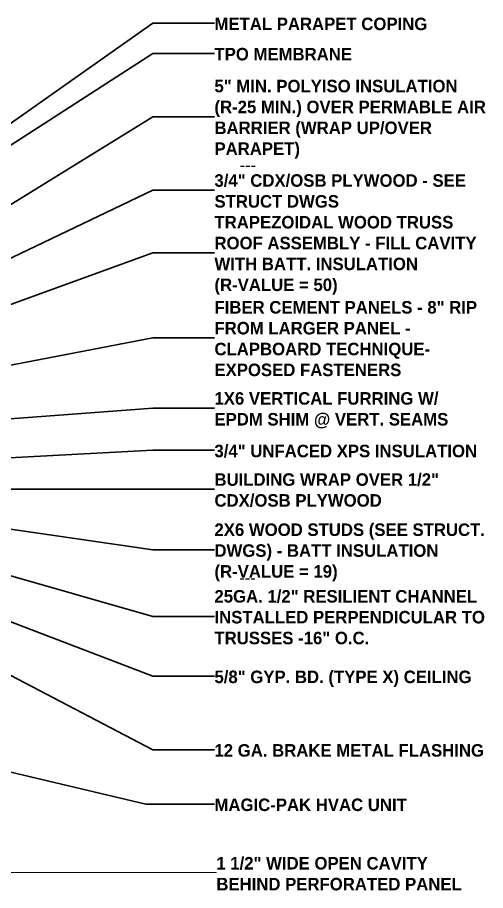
# Model space of a CAD drawing. Header units: inches. Extents: x 11989 to 12760, y -88 to 477.
# Drawn here: x 12139.4 to 12223.6, y 299.7 to 456.7 of the extents above; entities that cross this region are included whole.
import ezdxf

# ---------------------------------------------------------------- set-up
doc = ezdxf.new("R2010")
doc.units = ezdxf.units.IN
doc.header["$MEASUREMENT"] = 0
for name, color, linetype, lineweight in [('A-ANNO-NOTE', 131, 'Continuous', 9), ('A-ANNO-SYMB', 150, 'Continuous', 9), ('G-ANNO-TEXT', 231, 'Continuous', 30), ('G-ANNO-TEXT-1', 231, 'Continuous', 9)]:
    doc.layers.add(name, color=color, linetype=linetype, lineweight=lineweight)
doc.styles.add('Century Gothic', font='ufonts.com_century-gothic.ttf', dxfattribs={"height": 2.25})
doc.styles.add('Century Gothic_B', font='GOTHICB.TTF', dxfattribs={"height": 2.25})

# ---------------------------------------------------------------- blocks, each defined once
blk = doc.blocks.new('Section - Callout Head-565430-WALL SECTION - AT HVAC UNITS')
at = {"layer": 'A-ANNO-SYMB'}
for start, end in [(0, 180), (180, 0)]:
    blk.add_arc((12090.36, 429.89), 6, start, end, dxfattribs=at)
at = {"layer": 'A-ANNO-SYMB', "insert": (12179.33, 431.29), "char_height": 2.25, "width": 3.8632, "attachment_point": 1, "style": 'Century Gothic'}
blk.add_mtext('---', dxfattribs=at)

msp = doc.modelspace()

# ---------------------------------------------------------------- linework, layer by layer
at = {"layer": 'A-ANNO-NOTE'}
msp.add_line((12136.95763, 302.93025), (12175.17199, 302.93025), dxfattribs=at)
at = {"layer": 'G-ANNO-TEXT'}
for p, q in [((12125.13328, 428.4504), (12163.74166, 455.6201)), ((12163.74166, 455.6201), (12174.83431, 455.6201)), ((12096.04286, 406.58655), (12163.74166, 450.18401)), ((12163.74166, 450.18401), (12174.83431, 450.18401)), ((12104.57487, 402.23144), (12163.74166, 438.8144)), ((12163.74166, 438.8144), (12174.83431, 438.8144)), ((12107.2334, 398.63951), (12163.74166, 425.59076)), ((12163.74166, 425.59076), (12174.83431, 425.59076)), ((12085.68791, 385.98405), (12163.74166, 414.34082)), ((12163.74166, 414.34082), (12174.83431, 414.34082)), ((12118.07591, 390.33593), (12163.74166, 399.04108)), ((12163.74166, 399.04108), (12174.83431, 399.04108)), ((12117.42656, 382.89911), (12163.74166, 386.41282)), ((12163.74166, 386.41282), (12174.83431, 386.41282)), ((12116.7486, 376.37188), (12163.74166, 378.83327)), ((12163.74166, 378.83327), (12174.83431, 378.83327)), ((12077.46201, 373.65395), (12163.74166, 348.95841)), ((12072.07056, 373.1705), (12163.74166, 338.22517)), ((12115.96986, 371.82236), (12174.83431, 371.82236)), ((12113.27235, 368.27883), (12163.74166, 360.93181)), ((12163.74166, 360.93181), (12174.83431, 360.93181)), ((12163.74166, 348.95841), (12174.83431, 348.95841)), ((12118.83928, 348.44808), (12163.74166, 325.00549)), ((12163.74166, 338.22517), (12174.83431, 338.22517)), ((12113.27235, 326.89262), (12162.52022, 315.22442)), ((12163.74166, 325.00549), (12174.83431, 325.00549)), ((12162.52022, 315.22442), (12174.83431, 315.22442))]:
    msp.add_line(p, q, dxfattribs=at)

# ---------------------------------------------------------------- block references
at = {"layer": 'A-ANNO-SYMB'}
for p in [(0, 0), (-0.06344, -74.19598)]:
    msp.add_blockref('Section - Callout Head-565430-WALL SECTION - AT HVAC UNITS', p, dxfattribs=at)

# ---------------------------------------------------------------- texts
at = {"layer": 'A-ANNO-NOTE', "char_height": 2.25, "attachment_point": 1, "style": 'Century Gothic_B'}
for s, insert, width in [('1 1/2" WIDE OPEN CAVITY', (12175.17199, 305.71629), 47.34375), ('BEHIND PERFORATED PANEL', (12175.17199, 301.96629), 50.52525)]:
    msp.add_mtext(s, dxfattribs=dict(at, insert=insert, width=width))
at = {"layer": 'G-ANNO-TEXT-1', "char_height": 2.25, "attachment_point": 1, "style": 'Century Gothic_B'}
for s, insert, width in [('METAL PARAPET COPING', (12174.83431, 456.62069), 45.52575), ('TPO MEMBRANE', (12174.83431, 451.1846), 29.46675), ('5" MIN. POLYISO INSULATION', (12174.83431, 445.44177), 52.94925), ('(R-25 MIN.) OVER PERMABLE AIR', (12174.83431, 441.69177), 59.2365), ('BARRIER (WRAP UP/OVER', (12174.83431, 437.94177), 46.2075), ('PARAPET)', (12174.83431, 434.19177), 17.49825), ('3/4" CDX/OSB PLYWOOD - SEE', (12174.83431, 428.46694), 56.2065), ('STRUCT DWGS', (12174.83431, 424.71694), 25.6035), ('TRAPEZOIDAL WOOD TRUSS', (12174.83431, 420.96819), 49.8435), ('ROOF ASSEMBLY - FILL CAVITY', (12174.83431, 417.21819), 55.22175), ('WITH BATT. INSULATION', (12174.83431, 413.46819), 42.117), ('(R-VALUE = 50)', (12174.83431, 409.71819), 27.4215), ('FIBER CEMENT PANELS - 8" RIP', (12174.83431, 405.66844), 54.237), ('FROM LARGER PANEL -', (12174.83431, 401.91844), 41.6625), ('CLAPBOARD TECHNIQUE-', (12174.83431, 398.16844), 46.88925), ('EXPOSED FASTENERS', (12174.83431, 394.41844), 37.64775), ('1X6 VERTICAL FURRING W/', (12174.83431, 389.289), 48.783), ('EPDM SHIM @ VERT. SEAMS', (12174.83431, 385.539), 49.01025), ('3/4" UNFACED XPS INSULATION', (12174.83431, 379.83386), 57.267), ('BUILDING WRAP OVER 1/2"', (12174.83431, 374.69854), 49.2375), ('CDX/OSB PLYWOOD', (12174.83431, 370.94854), 37.79925), ('2X6 WOOD STUDS (SEE STRUCT.', (12174.83431, 365.68358), 56.58525), ('DWGS) - BATT INSULATION', (12174.83431, 361.93358), 47.874), ('(R-VALUE = 19)', (12174.83431, 358.18358), 27.4215), ('25GA. 1/2" RESILIENT CHANNEL', (12174.83431, 353.71018), 56.964), ('INSTALLED PERPENDICULAR TO', (12174.83431, 349.96018), 55.2975), ('TRUSSES -16" O.C.', (12174.83431, 346.21018), 32.421), ('5/8" GYP. BD. (TYPE X) CEILING', (12174.83431, 339.22576), 56.58525), ('12 GA. BRAKE METAL FLASHING', (12174.83431, 326.00608), 57.64575), ('MAGIC-PAK HVAC UNIT', (12174.83431, 316.22501), 44.238)]:
    msp.add_mtext(s, dxfattribs=dict(at, insert=insert, width=width))

doc.saveas('drawing.dxf')
